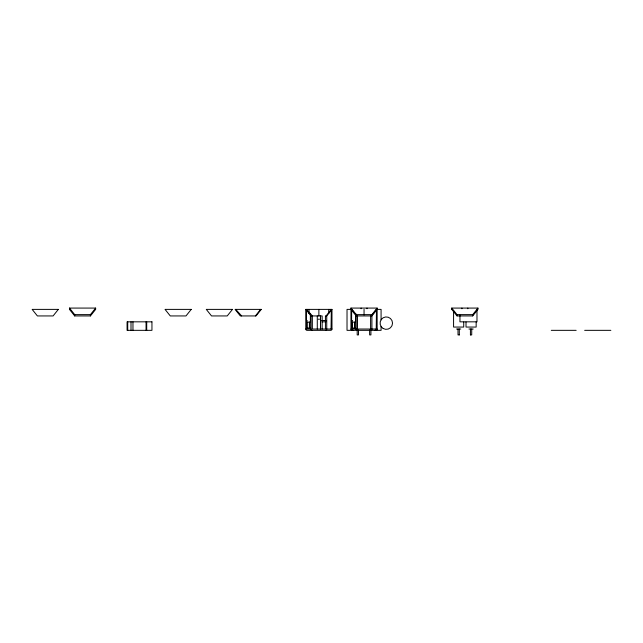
<?xml version="1.0" encoding="UTF-8"?>
<svg xmlns="http://www.w3.org/2000/svg" width="643" height="643" viewBox="0 0 643 643"><rect width="100%" height="100%" fill="white"/><g stroke="black" fill="none" stroke-linecap="round" stroke-linejoin="round"><path stroke-width="0.96" d="M90.414 315.938L90.414 314.628L95.646 308.077L69.468 308.077L69.468 309.387L74.701 315.938L90.414 315.938L95.646 309.387L95.646 308.077M255.384 315.938L260.616 309.387M326.081 315.938L331.322 309.387L331.057 329.031M325.43 330.341A1.31 1.31 0 0 0 326.74 329.031L326.74 315.938L331.973 309.387L305.787 309.387L305.787 329.031A1.31 1.31 0 0 0 307.097 330.341L330.663 330.341A1.31 1.31 0 0 0 331.973 329.031L331.973 309.387M370.601 315.938L370.601 330.325A1.31 1.31 0 0 0 371.911 329.031L371.911 314.628L377.144 308.077L350.957 308.077L350.957 329.031A0.989 0.627 -90 0 0 351.11 329.618M371.252 315.938L376.493 309.387L381.082 309.387L381.074 319.86M377.144 309.387L371.911 315.938L356.198 315.938L350.957 309.387M477.958 308.077L477.958 309.387L472.718 315.938L472.718 314.628L477.958 308.077L451.772 308.077L451.772 309.387L457.012 315.938L457.012 314.628L451.772 308.077M376.493 330.164A1.31 1.31 0 0 1 375.834 330.341L376.525 329.972A4.099 2.958 66.4 0 0 377.015 329.746M375.809 330.229L375.834 330.229A6.205 4.493 61 0 1 374.965 330.389M94.843 309.387L95.469 309.387M355.539 329.031L355.539 328.043L351.681 328.043L351.681 322.151L355.539 322.151L355.539 313.969L351.617 309.387L347.027 309.387L347.019 330.341L381.082 330.341L381.074 326.411M451.86 309.387L452.375 309.387M307.097 320.519L306.446 320.519L306.446 309.387L312.337 315.809L312.337 329.031L325.43 329.031L325.43 315.938L326.74 315.938M355.539 313.969L356.037 313.969M69.468 308.077L74.701 314.628L90.414 314.628M350.957 308.077L356.198 314.628L371.911 314.628M457.012 314.628L472.718 314.628M305.787 309.387L311.027 315.938L322.151 315.938L322.151 329.031M457.101 315.938L472.645 315.938M318.253 319.209L319.515 319.209M321.669 320.519L325.985 320.519M352.268 320.519L351.617 320.519L351.617 309.387M321.982 321.83L325.985 321.83M305.787 329.031L311.027 329.031A1.31 1.31 0 0 0 312.337 330.341M326.081 329.031L331.973 329.031M350.957 329.031L377.144 329.031L377.144 308.077M456.53 329.031L460.766 329.031M468.964 329.031L473.208 329.031M551.276 330.341L576.152 330.341M584.664 330.341L610.85 330.341M459.279 334.923L458.017 334.923L457.993 329.031M470.459 334.923L471.713 334.923L471.737 329.031M351.617 330.164A1.31 1.31 0 0 0 352.268 330.341L352.444 330.269A6.1 4.356 -57.3 0 0 353.168 330.285M235.74 309.387L241.631 315.938M476.977 309.387L476.977 321.83L459.954 321.83L459.954 315.126M476.158 321.846L476.158 327.062L466.014 327.062L466.014 322.03M470.427 329.031L470.427 334.923M467.815 308.077L467.815 308.736M463.724 322.03L463.724 327.062L453.572 327.062L453.572 311.357M461.923 308.077L461.923 308.736M459.303 329.031L459.303 334.923M376.493 309.387L376.227 329.031M370.923 330.012L370.923 334.923L369.645 334.923L369.612 330.012M367 308.077L367 308.736M364.051 309.387L364.051 314.998M361.109 308.077L361.109 308.736M358.489 330.012L358.489 334.923L357.203 334.923L357.178 330.012M357.508 315.938L357.508 330.333A1.31 1.31 0 0 1 356.198 329.031L356.198 314.628M355.089 322.151L355.089 328.043M354.55 322.151L354.55 328.043M352.284 322.151L352.284 328.043M351.898 320.519L351.898 329.031M330.663 309.387L330.663 311.244M328.742 309.387L328.742 313.559M318.88 309.387L318.88 315.882M317.28 315.938L317.28 329.031M311.027 315.938L311.027 329.031M310.368 313.969L310.368 322.151L306.518 322.151L306.518 328.043L310.368 328.043L310.368 329.031M309.918 322.151L309.918 328.043M309.379 322.151L309.379 328.043M309.026 309.387L309.026 313.559M307.097 309.387L307.097 311.244M307.113 322.151L307.113 328.043M306.727 320.519L306.727 329.031M146.708 321.83L146.708 330.341M146.057 321.83L146.057 330.341M132.964 321.83L132.964 330.341M131.003 321.83L131.003 330.341M127.724 321.83L127.724 330.341M74.701 314.628L74.701 315.938M377.168 329.031A1.013 0.675 88.6 0 1 376.983 329.682M351.97 330.052A4.814 3.344 -81.3 0 1 351.247 329.473M58.336 309.387L53.096 315.938L37.39 315.938L32.15 309.387L58.336 309.387M191.228 309.387L185.988 315.938L170.282 315.938L165.042 309.387L191.228 309.387M232.469 309.387L227.236 315.938L211.523 315.938L206.282 309.387L232.469 309.387M261.275 309.387L256.035 315.938L240.321 315.938L235.089 309.387L261.275 309.387M151.949 321.83L127.073 321.83L127.073 330.341L151.949 330.341L151.949 321.83M320.519 329.031L320.519 315.938L320.487 329.031M383.196 328.525A6.221 6.221 0 0 0 392.527 323.14A6.221 6.221 0 0 0 383.196 317.755A6.221 6.221 0 0 0 383.196 328.525"/></g></svg>
